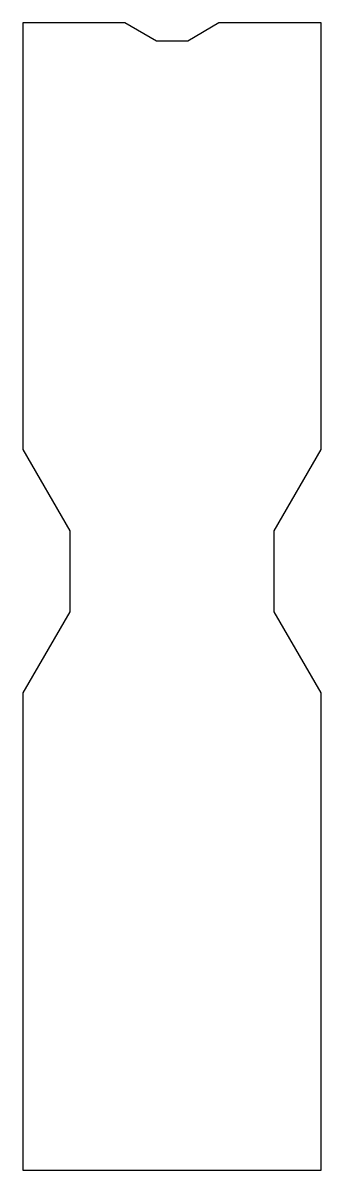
# Model space of a CAD drawing. Header units: millimetres. Extents: x 2216 to 2281, y 2092 to 2342.
import ezdxf

# ---------------------------------------------------------------- set-up
doc = ezdxf.new("R2010")
doc.units = ezdxf.units.MM

msp = doc.modelspace()

# ---------------------------------------------------------------- linework, layer by layer
for p, q in [((2237.84, 2341.89), (2215.59, 2341.89)), ((2215.59, 2341.89), (2215.59, 2248.89)), ((2244.68, 2337.94), (2237.84, 2341.89)), ((2258.34, 2341.89), (2251.51, 2337.94)), ((2280.59, 2341.89), (2258.34, 2341.89)), ((2280.59, 2248.89), (2280.59, 2341.89)), ((2251.51, 2337.94), (2244.68, 2337.94)), ((2215.59, 2248.89), (2225.79, 2231.22)), ((2270.39, 2231.22), (2280.59, 2248.89)), ((2225.79, 2231.22), (2225.79, 2213.55)), ((2270.39, 2213.55), (2270.39, 2231.22)), ((2225.79, 2213.55), (2215.59, 2195.89)), ((2280.59, 2195.89), (2270.39, 2213.55)), ((2215.59, 2195.89), (2215.59, 2091.89)), ((2280.59, 2091.89), (2280.59, 2195.89)), ((2215.59, 2091.89), (2280.59, 2091.89))]:
    msp.add_line(p, q)

doc.saveas('drawing.dxf')
